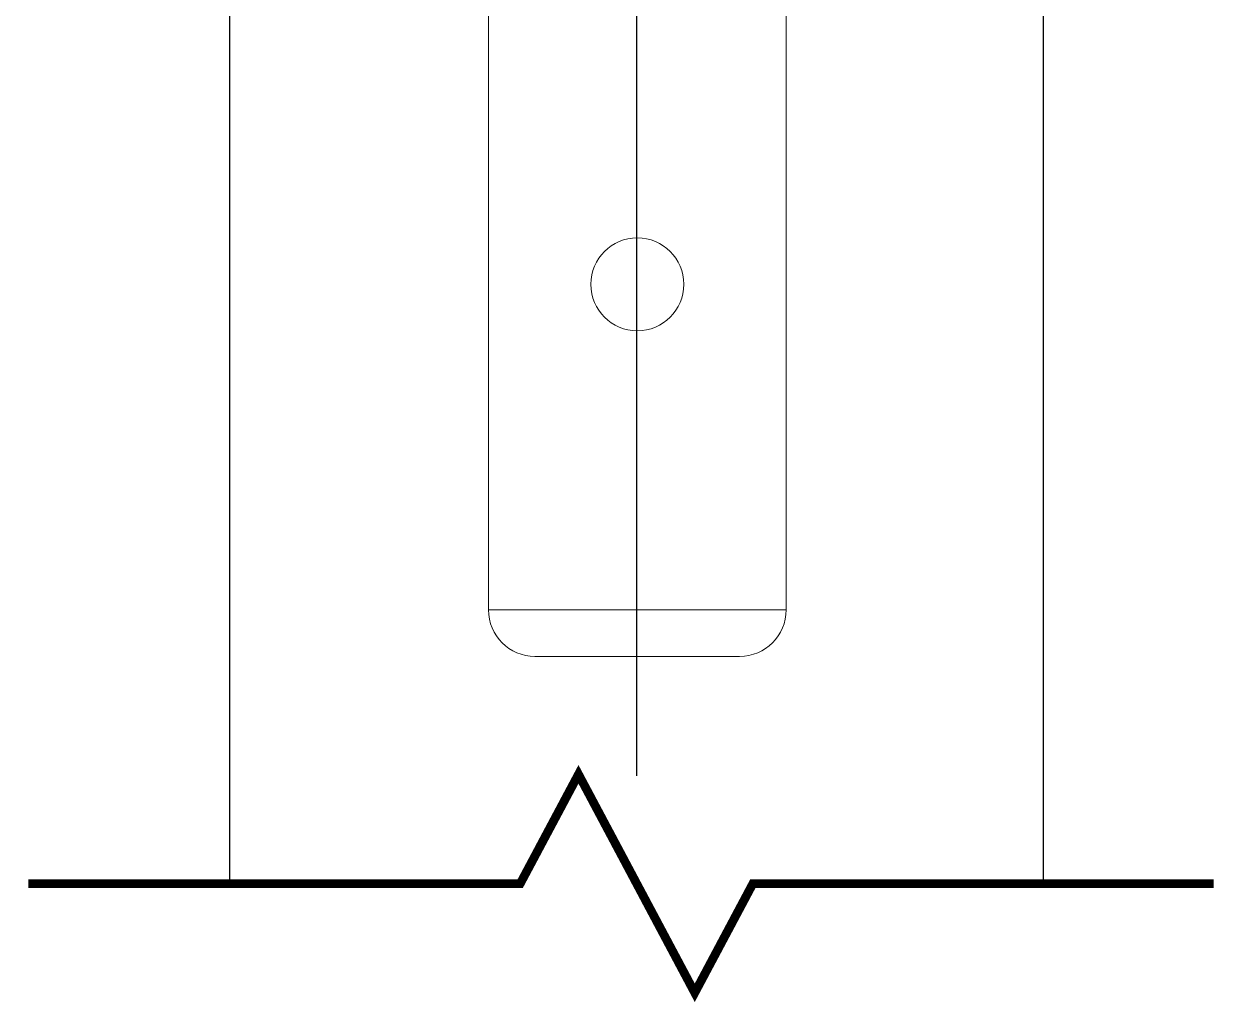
# Model space of a CAD drawing. Extents: x -82 to 113, y -82 to 93.
# Drawn here: x 22.451 to 23.735, y 67.963 to 69.015 of the extents above; entities that cross this region are included whole.
import ezdxf

# ---------------------------------------------------------------- set-up
doc = ezdxf.new("R2010")
doc.units = 0
doc.header["$MEASUREMENT"] = 0
doc.layers.get('0').update_dxf_attribs({"linetype": 'CONTINUOUS'})
for name, color, linetype in [('Ballons', 7, 'CONTINUOUS'), ('DIM', 7, 'CONTINUOUS'), ('INERTIA', 7, 'CONTINUOUS')]:
    doc.layers.add(name, color=color, linetype=linetype)

# ---------------------------------------------------------------- blocks, each defined once
blk = doc.blocks.new('23203')
at = {"color": 7, "linetype": 'Continuous', "lineweight": 15}
for p, q in [((12.6411, 64.4137), (12.6411, 67.7637)), ((12.9611, 64.4137), (12.9611, 67.7637)), ((12.6411, 64.4137), (12.9611, 64.4137)), ((12.9111, 64.3637), (12.6911, 64.3637))]:
    blk.add_line(p, q, dxfattribs=at)
blk.add_circle((12.8011, 64.7637), 0.05, dxfattribs=at)
for centre, start, end in [((12.6911, 64.4137), 180, 270), ((12.9111, 64.4137), 270, 0)]:
    blk.add_arc(centre, 0.05, start, end, dxfattribs=at)

msp = doc.modelspace()

# ---------------------------------------------------------------- linework, layer by layer
at = {"layer": 'Ballons', "linetype": 'Continuous'}
msp.add_lwpolyline([(23.5474, 68.0909), (23.5474, 69.0986), (23.4599, 69.0986), (23.4599, 69.5486), (22.7599, 69.5486), (22.7599, 69.0986), (22.6724, 69.0986), (22.6724, 68.0909)], dxfattribs=at)
at = {"layer": 'Ballons', "const_width": 0.0094}
msp.add_lwpolyline([(23.7303, 68.0909), (23.2349, 68.0909), (23.1724, 67.9735), (23.0474, 68.2084), (22.9848, 68.0909), (22.4559, 68.0909)], dxfattribs=at)
at = {"layer": 'INERTIA'}
msp.add_line((23.1099, 71.4236), (23.1099, 68.2067), dxfattribs=at)

# ---------------------------------------------------------------- block references
at = {"layer": 'DIM'}
msp.add_blockref('23203', (10.3095, 3.9715), dxfattribs=at)

doc.saveas('drawing.dxf')
